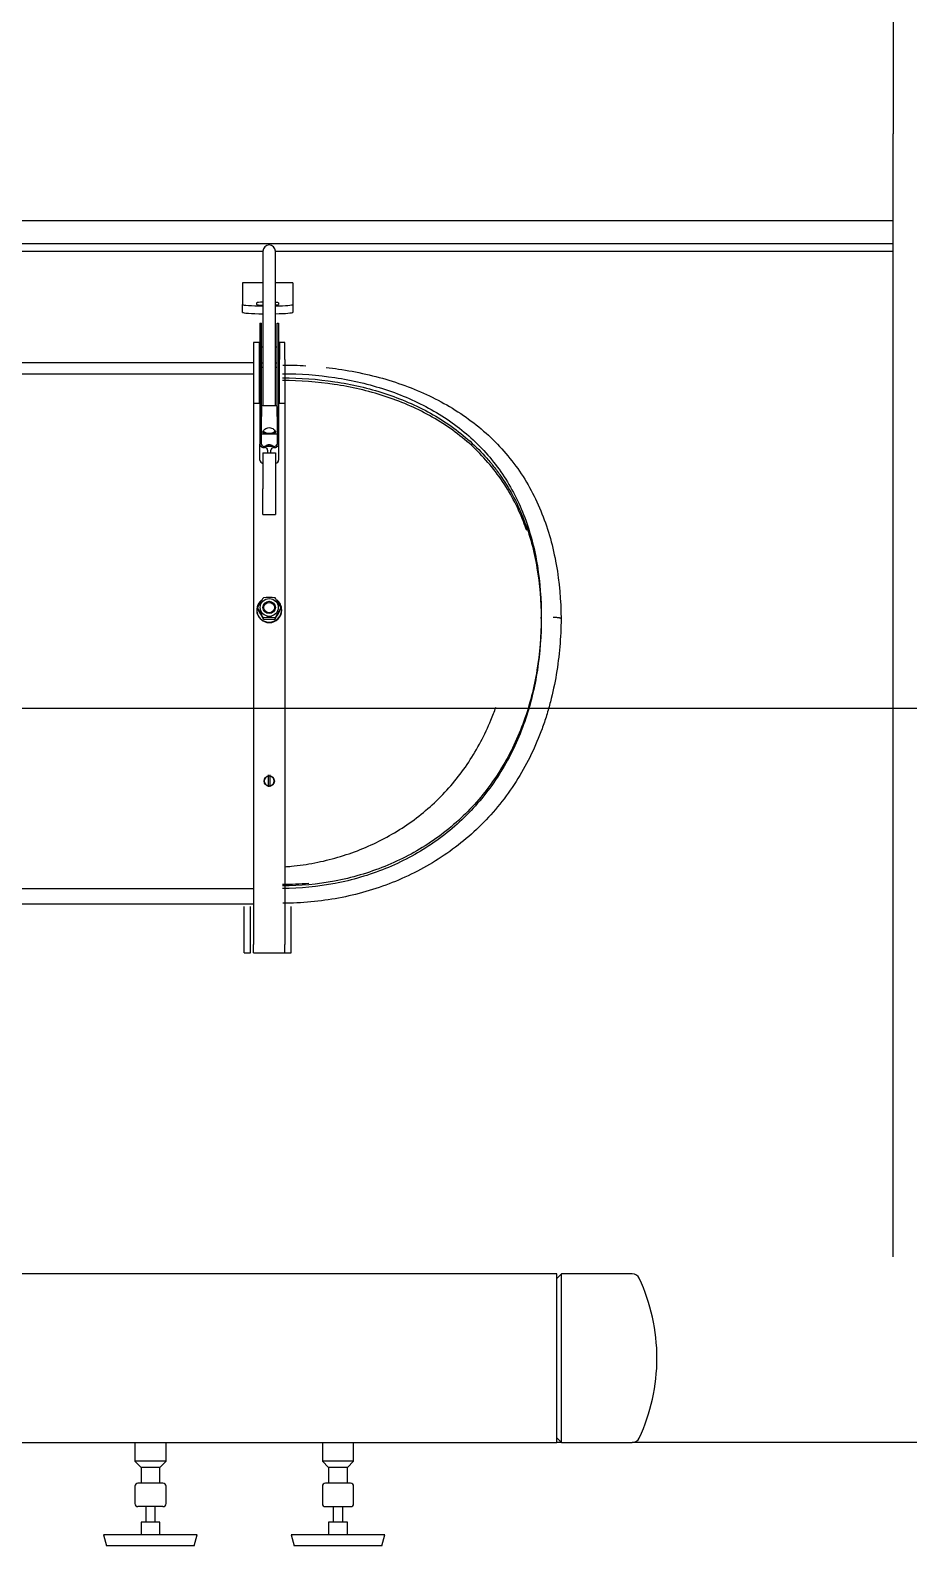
# Model space of a CAD drawing. Extents: x -681219 to -550379, y -242630 to -158199.
# Drawn here: x -626380 to -625652, y -173661 to -172405 of the extents above; entities that cross this region are included whole.
import ezdxf
from ezdxf.lldxf.tags import DXFTag

# ---------------------------------------------------------------- set-up
doc = ezdxf.new("R2010")
doc.units = 0
doc.header["$LTSCALE"] = 1000
doc.layers.get('0').update_dxf_attribs({"linetype": 'CONTINUOUS'})
for name, color, linetype in [('$TD_AUDIT_GENERATED_(27B4)', 7, 'CONTINUOUS'), ('$TD_AUDIT_GENERATED_(27CE)', 7, 'CONTINUOUS'), ('$TD_AUDIT_GENERATED_(3AA)', 7, 'CONTINUOUS'), ('$TD_AUDIT_GENERATED_(439)', 7, 'CONTINUOUS'), ('8_GB93', 7, 'CONTINUOUS'), ('8_GB97.1', 7, 'CONTINUOUS'), ('B1OS_截止阀DN20', 7, 'CONTINUOUS'), ('EA-451', 7, 'CONTINUOUS'), ('GBT_12459管帽DN100', 7, 'CONTINUOUS'), ('M8_GB6170', 7, 'CONTINUOUS'), ('M8×30_GB73', 7, 'CONTINUOUS'), ('M8×40\u3000GB902.1_A', 7, 'CONTINUOUS'), ('SPTZ00211499', 7, 'CONTINUOUS'), ('SPTZ011001322', 7, 'CONTINUOUS'), ('SPTZ0110017219', 7, 'CONTINUOUS'), ('SPTZ011001802', 7, 'CONTINUOUS'), ('SPTZ45_020101', 7, 'CONTINUOUS'), ('SPTZ45_020110', 7, 'CONTINUOUS')]:
    doc.layers.add(name, color=color, linetype=linetype)
tags = doc.linetypes.add('CENTER2', pattern=[28.575, 19.05, -3.175, 3.175, -3.175]).pattern_tags.tags
tags[10:11] = [DXFTag(74, 4), DXFTag(75, 0), DXFTag(340, '0'), DXFTag(46, 0.0), DXFTag(50, 0.0), DXFTag(44, 0.0), DXFTag(45, 0.0)]
tags[8:9] = [DXFTag(74, 4), DXFTag(75, 0), DXFTag(340, '0'), DXFTag(46, 0.0), DXFTag(50, 0.0), DXFTag(44, 0.0), DXFTag(45, 0.0)]
tags[6:7] = [DXFTag(74, 4), DXFTag(75, 0), DXFTag(340, '0'), DXFTag(46, 0.0), DXFTag(50, 0.0), DXFTag(44, 0.0), DXFTag(45, 0.0)]
tags[4:5] = [DXFTag(74, 4), DXFTag(75, 0), DXFTag(340, '0'), DXFTag(46, 0.0), DXFTag(50, 0.0), DXFTag(44, 0.0), DXFTag(45, 0.0)]

msp = doc.modelspace()

# ---------------------------------------------------------------- linework, layer by layer
at = {"layer": '$TD_AUDIT_GENERATED_(27B4)', "color": 7, "linetype": 'Continuous'}
for p, q in [((-626195.1705, -172680.2581), (-626493.2505, -172680.2581)), ((-626493.2505, -172689.3306), (-626195.1705, -172689.3306)), ((-625956.7, -172891.8458), (-625956.7, -172891.2102)), ((-626564.7922, -173116.2493), (-626195.1705, -173116.2493)), ((-626564.7922, -173129.1056), (-626195.1705, -173129.1056))]:
    msp.add_line(p, q, dxfattribs=at)
msp.add_ellipse((-626171.1879, -172891.6081), major_axis=(-214.4879, 0), ratio=0.302746428, start_param=3.129828713, end_param=3.141592654, dxfattribs=at)
for points, knots in [([(-626171.188, -172689.3306), (-626156.4371, -172689.3306), (-626141.9417, -172690.4207), (-626120.567, -172693.6782), (-626113.504, -172695.0376), (-626099.5054, -172698.34), (-626092.5838, -172700.2842), (-626072.4906, -172706.9012), (-626059.8206, -172712.3822), (-626041.9157, -172722.427), (-626036.1011, -172726.107), (-626025.0982, -172733.971), (-626019.889, -172738.1615), (-626010.0395, -172747.0799), (-626005.3993, -172751.8078), (-625996.6872, -172761.8351), (-625992.5959, -172767.1641), (-625981.3327, -172783.8717), (-625975.2569, -172795.7948), (-625968.0637, -172814.8733), (-625965.9832, -172821.4514), (-625962.4683, -172834.9376), (-625961.0512, -172841.7694), (-625957.7131, -172862.5224), (-625956.7, -172876.7), (-625956.7, -172891.2102)], [0, 0, 0, 0, 0.125, 0.125, 0.1875, 0.1875, 0.25, 0.25, 0.375, 0.375, 0.4375, 0.4375, 0.5, 0.5, 0.5625, 0.5625, 0.625, 0.625, 0.75, 0.75, 0.8125, 0.8125, 0.875, 0.875, 1, 1, 1, 1]), ([(-626171.188, -172692.7687), (-626156.5438, -172692.7687), (-626142.1188, -172693.8463), (-626120.8771, -172697.064), (-626113.8584, -172698.4066), (-626099.9483, -172701.6669), (-626093.0632, -172703.588), (-626073.0715, -172710.1267), (-626060.4598, -172715.5434), (-626042.6263, -172725.4685), (-626036.8325, -172729.1044), (-626025.8527, -172736.8822), (-626020.6498, -172741.0282), (-626010.8035, -172749.8552), (-626006.16, -172754.5362), (-625999.6142, -172761.9846), (-625997.5022, -172764.5387), (-625993.4195, -172769.7952), (-625991.4436, -172772.5059), (-625982.0364, -172786.2717), (-625975.9349, -172798.0437), (-625968.6713, -172816.8455), (-625966.5668, -172823.3041), (-625962.9693, -172836.6132), (-625961.4826, -172843.4602), (-625957.9765, -172864.0792), (-625956.8545, -172878.0961), (-625956.7148, -172892.3719)], [0, 0, 0, 0, 0.125, 0.125, 0.1875, 0.1875, 0.25, 0.25, 0.375, 0.375, 0.4375, 0.4375, 0.5, 0.5, 0.5625, 0.5625, 0.59375, 0.59375, 0.625, 0.625, 0.75, 0.75, 0.8125, 0.8125, 0.875, 0.875, 1, 1, 1, 1]), ([(-626135.0225, -172684.1574), (-626131.5784, -172684.5461), (-626128.1476, -172684.9912), (-626117.1605, -172686.6038), (-626109.656, -172687.9947), (-626094.7803, -172691.3736), (-626087.4106, -172693.3664), (-626066.0081, -172700.1525), (-626052.5, -172705.7777), (-626033.3844, -172716.0949), (-626027.1689, -172719.8767), (-626015.359, -172727.9906), (-626009.7613, -172732.3174), (-625993.8641, -172746.1411), (-625984.441, -172756.4904), (-625968.0635, -172779.7083), (-625961.4022, -172792.1558), (-625953.4513, -172812.1083), (-625951.1433, -172818.9735), (-625947.191, -172833.1464), (-625945.5715, -172840.3706), (-625941.7114, -172862.2842), (-625940.4441, -172877.2827), (-625940.2633, -172892.6623)], [0.0967796811, 0.0967796811, 0.0967796811, 0.0967796811, 0.125, 0.125, 0.1875, 0.1875, 0.25, 0.25, 0.375, 0.375, 0.4375, 0.4375, 0.5, 0.5, 0.625, 0.625, 0.75, 0.75, 0.8125, 0.8125, 0.875, 0.875, 1, 1, 1, 1]), ([(-625968.7352, -172819.527), (-625969.6237, -172816.9448), (-625970.5647, -172814.389), (-625974.0001, -172805.652), (-625976.7648, -172799.6041), (-625982.9963, -172787.8329), (-625986.4746, -172782.0995), (-625994.0498, -172771.1676), (-625998.1718, -172765.9321), (-626006.9303, -172756.0866), (-626011.5799, -172751.4542), (-626021.4159, -172742.731), (-626026.6023, -172738.6403), (-626037.5217, -172730.9757), (-626043.2909, -172727.3836), (-626061.1138, -172717.5445), (-626073.6852, -172712.1919), (-626093.5557, -172705.741), (-626100.3798, -172703.8496), (-626114.2373, -172700.6236), (-626121.2235, -172699.2969), (-626142.3495, -172696.1199), (-626156.6546, -172695.0607), (-626171.188, -172695.0607)], [0.2245344044, 0.2245344044, 0.2245344044, 0.2245344044, 0.25, 0.25, 0.3125, 0.3125, 0.375, 0.375, 0.4375, 0.4375, 0.5, 0.5, 0.5625, 0.5625, 0.625, 0.625, 0.75, 0.75, 0.8125, 0.8125, 0.875, 0.875, 1, 1, 1, 1]), ([(-625956.7, -172891.8458), (-625956.7, -172906.3562), (-625957.7128, -172920.8048), (-625961.0378, -172942.3415), (-625962.4483, -172949.4975), (-625965.9426, -172963.7541), (-625968.0319, -172970.852), (-625975.223, -172991.5169), (-625981.2801, -173004.6397), (-625992.4331, -173023.2886), (-625996.5275, -173029.3693), (-626005.2849, -173040.9396), (-626009.9408, -173046.4314), (-626019.8002, -173056.8508), (-626025.0037, -173061.7784), (-626035.9656, -173071.0771), (-626041.7578, -173075.47), (-626059.7383, -173087.63), (-626072.4358, -173094.3551), (-626092.5216, -173102.5265), (-626099.4197, -173104.9361), (-626113.4475, -173109.0652), (-626120.523, -173110.772), (-626141.9284, -173114.8693), (-626156.4356, -173116.2493), (-626171.188, -173116.2493)], [0, 0, 0, 0, 0.125, 0.125, 0.1875, 0.1875, 0.25, 0.25, 0.375, 0.375, 0.4375, 0.4375, 0.5, 0.5, 0.5625, 0.5625, 0.625, 0.625, 0.75, 0.75, 0.8125, 0.8125, 0.875, 0.875, 1, 1, 1, 1]), ([(-625956.7148, -172892.3719), (-625956.8553, -172906.7302), (-625957.9903, -172921.0445), (-625961.4866, -172942.4058), (-625962.9522, -172949.5078), (-625966.5562, -172963.6651), (-625968.6855, -172970.6682), (-625975.9861, -172991.0872), (-625982.0977, -173004.0592), (-625993.3117, -173022.497), (-625997.4239, -173028.5102), (-626006.197, -173039.9369), (-626010.8545, -173045.3583), (-626020.7045, -173055.64), (-626025.8968, -173060.5004), (-626036.8227, -173069.6684), (-626042.5832, -173073.9937), (-626060.5205, -173086.0066), (-626073.1599, -173092.6359), (-626093.1085, -173100.681), (-626099.9242, -173103.0434), (-626113.898, -173107.1238), (-626120.9413, -173108.8082), (-626142.2165, -173112.8445), (-626156.6001, -173114.1945), (-626171.188, -173114.1945)], [0, 0, 0, 0, 0.125, 0.125, 0.1875, 0.1875, 0.25, 0.25, 0.375, 0.375, 0.4375, 0.4375, 0.5, 0.5, 0.5625, 0.5625, 0.625, 0.625, 0.75, 0.75, 0.8125, 0.8125, 0.875, 0.875, 1, 1, 1, 1]), ([(-625940.2633, -172892.6623), (-625940.444, -172908.1069), (-625941.7105, -172923.4623), (-625945.5473, -172946.3108), (-625947.1503, -172953.896), (-625950.0958, -172965.219), (-625951.1717, -172968.9947), (-625953.4877, -172976.4424), (-625954.7292, -172980.121), (-625961.3573, -172998.2879), (-625967.9985, -173012.102), (-625980.1451, -173031.6952), (-625984.5909, -173038.0724), (-625994.0459, -173050.161), (-625999.0632, -173055.8958), (-626009.6713, -173066.7714), (-626015.262, -173071.912), (-626027.0254, -173081.6078), (-626033.2359, -173086.1858), (-626052.4254, -173098.8107), (-626065.9607, -173105.7942), (-626087.3567, -173114.2773), (-626094.7093, -173116.7801), (-626109.6097, -173121.0558), (-626117.1247, -173122.8238), (-626139.8583, -173127.0683), (-626155.2639, -173128.4985), (-626170.9288, -173128.4985)], [0, 0, 0, 0, 0.125, 0.125, 0.1875, 0.1875, 0.21875, 0.21875, 0.25, 0.25, 0.375, 0.375, 0.4375, 0.4375, 0.5, 0.5, 0.5625, 0.5625, 0.625, 0.625, 0.75, 0.75, 0.8125, 0.8125, 0.875, 0.875, 1, 1, 1, 1]), ([(-625940.2633, -172892.6623), (-625940.2599, -172892.5876), (-625940.2989, -172892.5141), (-625940.4184, -172892.4056), (-625940.4686, -172892.3697), (-625940.5898, -172892.2986), (-625940.6612, -172892.2632), (-625940.9026, -172892.1603), (-625941.1004, -172892.0951), (-625941.5691, -172891.9718), (-625941.8424, -172891.9134), (-625942.4403, -172891.8087), (-625942.767, -172891.7617), (-625943.4774, -172891.6785), (-625943.8553, -172891.6433), (-625944.6377, -172891.5865), (-625945.0477, -172891.5647), (-625945.6784, -172891.5427), (-625945.89, -172891.5372), (-625946.3157, -172891.5299), (-625946.5315, -172891.528), (-625946.7435, -172891.528)], [0, 0, 0, 0, 0.125, 0.125, 0.1875, 0.1875, 0.25, 0.25, 0.375, 0.375, 0.5, 0.5, 0.625, 0.625, 0.75, 0.75, 0.875, 0.875, 0.9375, 0.9375, 1, 1, 1, 1]), ([(-626171.188, -173112.8246), (-626163.9148, -173112.8246), (-626156.6692, -173112.4841), (-626149.4729, -173111.8112), (-626149.4414, -173111.8082), (-626149.41, -173111.8053)], [0, 0, 0, 0, 0.0625, 0.0625, 0.06277457493, 0.06277457493, 0.06277457493, 0.06277457493])]:
    msp.add_open_spline(points, degree=3, knots=knots, dxfattribs=at)
msp.add_open_spline([(-626170.9288, -172682.1561), (-626164.495, -172682.1561), (-626158.1065, -172682.3442), (-626151.7624, -172682.7198)], degree=3, dxfattribs=at)
at = {"layer": '$TD_AUDIT_GENERATED_(27CE)', "color": 7, "linetype": 'Continuous'}
for p, q in [((-626189.9865, -172684.3147), (-626190.6345, -172684.3147)), ((-626187.3945, -172684.3147), (-626188.6905, -172684.3147)), ((-626175.7305, -172684.3147), (-626177.0265, -172684.3147)), ((-626173.7865, -172684.3147), (-626174.4345, -172684.3147)), ((-626195.1705, -172714.0382), (-626195.1705, -173162.8657)), ((-626169.2505, -172714.0382), (-626169.2505, -173162.8657)), ((-626195.1705, -173169.6985), (-626195.1705, -173162.8657)), ((-626195.1705, -173169.6985), (-626169.2505, -173169.6985)), ((-626169.2505, -173169.6985), (-626169.2505, -173162.8657))]:
    msp.add_line(p, q, dxfattribs=at)
msp.add_circle((-626182.2105, -173027.1639), 4.2785, dxfattribs=at)
for points, knots in [([(-626182.2105, -172748.3267), (-626183.3487, -172748.3267), (-626184.4618, -172748.7327), (-626185.3331, -172749.4919), (-626185.4067, -172749.5614), (-626185.4771, -172749.6333)], [0, 0, 0, 0, 0.125, 0.125, 0.1370573293, 0.1370573293, 0.1370573293, 0.1370573293]), ([(-626178.9157, -172749.662), (-626178.994, -172749.5806), (-626179.0762, -172749.5021), (-626179.9571, -172748.7336), (-626181.0722, -172748.3267), (-626182.2105, -172748.3267)], [0.8614531723, 0.8614531723, 0.8614531723, 0.8614531723, 0.875, 0.875, 1, 1, 1, 1])]:
    msp.add_open_spline(points, degree=3, knots=knots, dxfattribs=at)
at = {"layer": '$TD_AUDIT_GENERATED_(3AA)', "color": 7, "linetype": 'Continuous'}
for p, q in [((-626202.9465, -173145.3111), (-626202.9465, -173131.2499)), ((-626197.7625, -173145.3111), (-626197.7625, -173131.2499)), ((-626164.0665, -173145.3111), (-626164.0665, -173131.2499)), ((-626202.9465, -173169.6985), (-626202.9465, -173145.3111)), ((-626197.7625, -173169.6985), (-626197.7625, -173145.3111)), ((-626164.0665, -173169.6985), (-626164.0665, -173145.3111)), ((-626202.9465, -173169.6985), (-626197.7625, -173169.6985)), ((-626169.2505, -173169.6985), (-626169.2505, -173162.8657)), ((-626169.2505, -173169.6985), (-626164.0665, -173169.6985))]:
    msp.add_line(p, q, dxfattribs=at)
at = {"layer": '$TD_AUDIT_GENERATED_(439)', "color": 7, "linetype": 'Continuous'}
for p, q in [((-626204.2425, -172613.9004), (-626204.2425, -172628.2903)), ((-626187.3945, -172613.9004), (-626204.2425, -172613.9004)), ((-626162.7705, -172613.9004), (-626177.0265, -172613.9004)), ((-626162.7705, -172613.9004), (-626162.7705, -172628.2903)), ((-626204.2425, -172628.2903), (-626204.2425, -172629.6548)), ((-626204.2425, -172629.6548), (-626204.2425, -172632.0146)), ((-626192.5785, -172632.0146), (-626192.5785, -172630.5515)), ((-626174.4345, -172630.5515), (-626174.4345, -172632.0146)), ((-626162.7705, -172628.2903), (-626162.7705, -172629.6548)), ((-626162.7705, -172629.6548), (-626162.7705, -172632.0146)), ((-626204.2425, -172638.4843), (-626204.2425, -172632.0146)), ((-626162.7705, -172632.0146), (-626162.7705, -172638.4843))]:
    msp.add_line(p, q, dxfattribs=at)
for centre, major_axis, start_param, end_param in [((-626183.5065, -172630.5515), (-9.072, 0), 5.155300024, 6.283185307), ((-626183.5065, -172630.5515), (-9.072, 0), 3.141592654, 3.916786027), ((-626183.5065, -172632.0146), (-20.736, 0), 0, 1.382179941), ((-626183.5065, -172638.4843), (20.736, 0), 3.141592654, 4.523772594), ((-626183.5065, -172632.0146), (9.072, 0), 3.141592654, 4.269477936), ((-626183.5065, -172632.0146), (-20.736, 0), 1.888620031, 3.141592654), ((-626183.5065, -172632.0146), (9.072, 0), 5.507991934, 6.283185307), ((-626183.5065, -172638.4843), (20.736, 0), 5.030212684, 6.283185307)]:
    msp.add_ellipse(centre, major_axis=major_axis, ratio=0.056445113, start_param=start_param, end_param=end_param, dxfattribs=at)
at = {"linetype": 'CENTER2', "ltscale": 20}
msp.add_line((-627628.6761, -172966.6904), (-621930.9303, -172966.6904), dxfattribs=at)
at = {"layer": '8_GB93', "color": 7, "linetype": 'Continuous'}
msp.add_ellipse((-626182.2105, -172885.2042), major_axis=(7.9704, 0), ratio=0.984807753, start_param=4.617695587, end_param=4.805316335, dxfattribs=at)
at = {"layer": '8_GB97.1', "color": 7, "linetype": 'Continuous'}
for p, q in [((-626192.5785, -172885.2042), (-626192.5785, -172885.5642)), ((-626171.8425, -172885.5642), (-626171.8425, -172885.2042))]:
    msp.add_line(p, q, dxfattribs=at)
for centre, start_param, end_param in [((-626182.2105, -172885.2042), 2.219318371, 6.283185307), ((-626182.2105, -172885.2042), 0, 0.930279825), ((-626182.2105, -172885.5642), 3.141592654, 6.283185307)]:
    msp.add_ellipse(centre, major_axis=(10.368, 0), ratio=0.984807753, start_param=start_param, end_param=end_param, dxfattribs=at)
at = {"layer": 'B1OS_截止阀DN20', "color": 7, "linetype": 'Continuous'}
for p, q in [((-626293.6665, -173575.8104), (-626293.6665, -173591.3624)), ((-626267.7465, -173591.3624), (-626267.7465, -173575.8104)), ((-626138.1465, -173575.8104), (-626138.1465, -173591.3624)), ((-626112.2265, -173591.3624), (-626112.2265, -173575.8104)), ((-626267.7465, -173591.3624), (-626293.6665, -173591.3624)), ((-626293.6665, -173591.3624), (-626288.4825, -173596.5464)), ((-626272.9305, -173596.5464), (-626288.4825, -173596.5464)), ((-626288.4825, -173596.5464), (-626288.4825, -173609.5064)), ((-626272.9305, -173596.5464), (-626267.7465, -173591.3624)), ((-626272.9305, -173609.5064), (-626272.9305, -173596.5464)), ((-626112.2265, -173591.3624), (-626138.1465, -173591.3624)), ((-626138.1465, -173591.3624), (-626132.9625, -173596.5464)), ((-626117.4105, -173596.5464), (-626132.9625, -173596.5464)), ((-626132.9625, -173596.5464), (-626132.9625, -173609.5064)), ((-626117.4105, -173596.5464), (-626112.2265, -173591.3624)), ((-626117.4105, -173609.5064), (-626117.4105, -173596.5464)), ((-626270.3385, -173609.5064), (-626291.0745, -173609.5064)), ((-626114.8185, -173609.5064), (-626135.5545, -173609.5064)), ((-626293.6665, -173612.0984), (-626293.6665, -173626.3544)), ((-626267.7465, -173626.3544), (-626267.7465, -173612.0984)), ((-626138.1465, -173612.0984), (-626138.1465, -173626.3544)), ((-626112.2265, -173626.3544), (-626112.2265, -173612.0984)), ((-626270.3385, -173628.9464), (-626291.0745, -173628.9464)), ((-626284.5945, -173628.9464), (-626284.5945, -173641.9064)), ((-626276.8185, -173641.9064), (-626276.8185, -173628.9464)), ((-626135.5545, -173628.9464), (-626114.8185, -173628.9464)), ((-626129.0745, -173628.9464), (-626129.0745, -173641.9064)), ((-626121.2985, -173641.9064), (-626121.2985, -173628.9464)), ((-626272.9305, -173641.9064), (-626288.4825, -173641.9064)), ((-626288.4825, -173641.9064), (-626288.4825, -173652.2744)), ((-626272.9305, -173652.2744), (-626272.9305, -173641.9064)), ((-626117.4105, -173641.9064), (-626132.9625, -173641.9064)), ((-626132.9625, -173641.9064), (-626132.9625, -173652.2744)), ((-626117.4105, -173652.2744), (-626117.4105, -173641.9064)), ((-626241.8265, -173652.2744), (-626319.5865, -173652.2744)), ((-626319.5865, -173652.2744), (-626316.9945, -173661.3464)), ((-626244.4185, -173661.3464), (-626316.9945, -173661.3464)), ((-626244.4185, -173661.3464), (-626241.8265, -173652.2744)), ((-626086.3065, -173652.2744), (-626164.0665, -173652.2744)), ((-626164.0665, -173652.2744), (-626161.4745, -173661.3464)), ((-626088.8985, -173661.3464), (-626161.4745, -173661.3464)), ((-626088.8985, -173661.3464), (-626086.3065, -173652.2744))]:
    msp.add_line(p, q, dxfattribs=at)
for centre, start, end in [((-626291.0745, -173612.0984), 90, 180), ((-626270.3385, -173612.0984), 0, 90), ((-626135.5545, -173612.0984), 90, 180), ((-626114.8185, -173612.0984), 0, 90), ((-626291.0745, -173626.3544), 180, 270), ((-626270.3385, -173626.3544), 270, 0), ((-626135.5545, -173626.3544), 180, 270), ((-626114.8185, -173626.3544), 270, 0)]:
    msp.add_arc(centre, 2.592, start, end, dxfattribs=at)
at = {"layer": 'EA-451', "color": 7, "linetype": 'Continuous'}
for p, q in [((-626187.3945, -172587.7834), (-626187.3945, -172590.1613)), ((-626187.3945, -172590.1613), (-626187.3945, -172635.1719)), ((-626177.0265, -172590.1613), (-626177.0265, -172587.7834)), ((-626177.0265, -172635.1719), (-626177.0265, -172590.1613)), ((-626187.3945, -172635.1719), (-626187.3945, -172639.4577)), ((-626187.3945, -172639.4577), (-626187.3945, -172715.8767)), ((-626177.0265, -172639.4577), (-626177.0265, -172635.1719)), ((-626177.0265, -172715.8767), (-626177.0265, -172639.4577)), ((-626189.9865, -172647.4096), (-626189.9865, -172747.6817)), ((-626189.9865, -172647.4096), (-626188.6905, -172647.4096)), ((-626188.6905, -172716.7829), (-626188.6905, -172647.4096)), ((-626175.7305, -172716.7829), (-626175.7305, -172647.4096)), ((-626175.7305, -172647.4096), (-626174.4345, -172647.4096)), ((-626174.4345, -172647.4096), (-626174.4345, -172747.6817)), ((-626195.1705, -172663.5619), (-626195.1705, -172677.4759)), ((-626190.6345, -172663.5619), (-626195.1705, -172663.5619)), ((-626190.6345, -172663.5619), (-626190.6345, -172677.4759)), ((-626189.9865, -172667.4499), (-626190.6345, -172667.4499)), ((-626187.3945, -172667.4499), (-626188.6905, -172667.4499)), ((-626175.7305, -172667.4499), (-626177.0265, -172667.4499)), ((-626173.7865, -172667.4499), (-626174.4345, -172667.4499)), ((-626173.7865, -172663.5619), (-626173.7865, -172677.4759)), ((-626169.2505, -172663.5619), (-626173.7865, -172663.5619)), ((-626169.2505, -172677.4759), (-626169.2505, -172663.5619)), ((-626195.1705, -172677.4759), (-626195.1705, -172714.0382)), ((-626190.6345, -172677.4759), (-626190.6345, -172714.0382)), ((-626190.6345, -172680.4099), (-626189.9865, -172680.4099)), ((-626188.6905, -172680.4099), (-626187.3945, -172680.4099)), ((-626177.0265, -172680.4099), (-626175.7305, -172680.4099)), ((-626174.4345, -172680.4099), (-626173.7865, -172680.4099)), ((-626173.7865, -172714.0382), (-626173.7865, -172677.4759)), ((-626169.2505, -172677.4759), (-626169.2505, -172714.0382)), ((-626190.6345, -172714.0382), (-626195.1705, -172714.0382)), ((-626189.3385, -172724.9697), (-626189.3385, -172716.7829)), ((-626188.6905, -172716.7829), (-626189.3385, -172716.7829)), ((-626175.7305, -172715.8767), (-626188.6905, -172715.8767)), ((-626188.6905, -172724.9697), (-626188.6905, -172716.7829)), ((-626188.6905, -172716.7829), (-626188.6905, -172724.9697)), ((-626175.7305, -172716.7829), (-626175.7305, -172724.9697)), ((-626175.7305, -172724.9697), (-626175.7305, -172716.7829)), ((-626175.7305, -172716.7829), (-626175.0825, -172716.7829)), ((-626175.0825, -172716.7829), (-626175.0825, -172724.9697)), ((-626169.2505, -172714.0382), (-626173.7865, -172714.0382)), ((-626189.3385, -172724.9697), (-626188.6905, -172724.9697)), ((-626188.6905, -172747.6817), (-626188.6905, -172724.9697)), ((-626175.7305, -172724.9697), (-626175.7305, -172747.6817)), ((-626175.7305, -172724.9697), (-626175.0825, -172724.9697)), ((-626188.6905, -172739.2047), (-626175.7305, -172739.2047)), ((-626189.9865, -172761.0106), (-626189.9865, -172747.6817)), ((-626187.3945, -172754.9508), (-626177.0265, -172754.9508)), ((-626187.3945, -172754.9508), (-626187.3945, -172784.7346)), ((-626178.3225, -172749.6673), (-626186.0985, -172749.6673)), ((-626183.5065, -172752.6457), (-626183.5065, -172754.9508)), ((-626180.9145, -172754.9508), (-626180.9145, -172752.6457)), ((-626177.0265, -172754.9508), (-626177.0265, -172784.7346)), ((-626174.4345, -172747.6817), (-626174.4345, -172761.0106)), ((-626187.3945, -172806.0251), (-626187.3945, -172784.7346)), ((-626177.0265, -172784.7346), (-626177.0265, -172806.0251)), ((-626187.3945, -172806.0251), (-626177.0265, -172806.0251))]:
    msp.add_line(p, q, dxfattribs=at)
msp.add_arc((-626182.2105, -172587.7834), 5.184, 0, 180, dxfattribs=at)
for centre, major_axis, ratio, start_param, end_param in [((-626182.2105, -172736.1958), (5.184, 0), 0.496653078, 3.393623489, 6.02648999), ((-626186.0985, -172747.6817), (-3.888, 0), 0.766044443, 0, 1.570796327), ((-626186.0985, -172747.6817), (2.592, 0), 0.766044443, 3.141592654, 4.71238898), ((-626186.0985, -172752.6457), (-2.592, 0), 0.766044443, 3.141592654, 4.71238898), ((-626178.3225, -172752.6457), (-2.592, 0), 0.766044443, 4.71238898, 6.283185307), ((-626178.3225, -172747.6817), (-3.888, 0), 0.766044443, 1.570796327, 3.141592654), ((-626178.3225, -172747.6817), (2.592, 0), 0.766044443, 4.71238898, 6.283185307), ((-626186.0985, -172761.0106), (3.888, 0), 0.766044443, 3.141592654, 4.372552071), ((-626178.3225, -172761.0106), (3.888, 0), 0.766044443, 5.05222589, 6.283185307)]:
    msp.add_ellipse(centre, major_axis=major_axis, ratio=ratio, start_param=start_param, end_param=end_param, dxfattribs=at)
msp.add_open_spline([(-626182.2105, -172734.035), (-626183.5996, -172734.035), (-626184.9305, -172734.5904), (-626186.8172, -172736.068), (-626187.3922, -172736.9772), (-626187.3968, -172738.3432), (-626186.8221, -172738.7738), (-626184.9328, -172739.1698), (-626183.6032, -172739.1843), (-626180.8242, -172739.1844), (-626179.4922, -172739.1698), (-626177.6042, -172738.7759), (-626177.0288, -172738.3503), (-626177.0242, -172736.9873), (-626177.5993, -172736.0724), (-626179.4899, -172734.59), (-626180.8214, -172734.035), (-626182.2105, -172734.035)], degree=3, knots=[0, 0, 0, 0, 0.125, 0.125, 0.25, 0.25, 0.375, 0.375, 0.5, 0.5, 0.625, 0.625, 0.75, 0.75, 0.875, 0.875, 1, 1, 1, 1], dxfattribs=at)
at = {"layer": 'GBT_12459管帽DN100', "color": 7, "linetype": 'Continuous'}
for p, q in [((-625939.8585, -173435.8424), (-625943.7465, -173439.7304)), ((-625939.8585, -173575.8104), (-625939.8585, -173435.8424)), ((-625881.3535, -173435.8424), (-625939.8585, -173435.8424)), ((-625943.7465, -173571.9224), (-625939.8585, -173575.8104)), ((-625939.8585, -173575.8104), (-625881.3535, -173575.8104))]:
    msp.add_line(p, q, dxfattribs=at)
for centre, radius, start, end in [((-625881.3535, -173442.3224), 6.48, 24.9870744, 90), ((-626017.6185, -173505.8264), 156.816, 0, 24.9870744), ((-626017.6185, -173505.8264), 156.816, 335.0129256, 0), ((-625881.3535, -173569.3304), 6.48, 270, 335.0129256)]:
    msp.add_arc(centre, radius, start, end, dxfattribs=at)
at = {"layer": 'M8_GB6170', "color": 7, "linetype": 'Continuous'}
for p, q in [((-626191.938, -172884.5099), (-626191.938, -172883.4229)), ((-626187.0742, -172892.806), (-626187.0742, -172891.7189)), ((-626177.3467, -172892.806), (-626177.3467, -172891.7189)), ((-626172.483, -172884.5099), (-626172.483, -172883.4229))]:
    msp.add_line(p, q, dxfattribs=at)
for centre, radius, start, end in [((-626038.3496, -172967.8937), 175.2846, 148.0461653, 151.1899871), ((-626182.2105, -172966.3034), 91.3062, 86.9464962, 93.0535038), ((-626327.2668, -172968.5946), 176.6698, 28.822341, 31.9415066), ((-626340.661, -172976.1893), 175.283, 28.8101342, 31.953972), ((-626038.3496, -172800.0391), 175.2846, 208.8100129, 211.9538347), ((-626182.2105, -172982.8954), 91.3062, 86.9464962, 93.0535038), ((-626182.2105, -172801.6294), 91.3062, 266.9464962, 273.0535038), ((-626022.5652, -172976.8898), 176.6675, 148.0583493, 151.1775445), ((-626327.2668, -172799.3382), 176.6698, 328.0584934, 331.177659)]:
    msp.add_arc(centre, radius, start, end, dxfattribs=at)
for major_axis in [(-7.5168, 0), (5.184, 0)]:
    msp.add_ellipse((-626182.2105, -172883.2012), major_axis=major_axis, ratio=0.984807753, dxfattribs=at)
at = {"layer": 'M8×30_GB73', "color": 7, "linetype": 'Continuous'}
for p, q in [((-626182.9881, -172748.5206), (-626182.9881, -172749.6673)), ((-626181.4329, -172749.6673), (-626181.4329, -172748.5206)), ((-626182.9881, -173021.9373), (-626182.9881, -173023.1383)), ((-626182.9881, -173023.1383), (-626182.9881, -173031.1853)), ((-626182.9881, -173031.1853), (-626182.9881, -173032.0618)), ((-626181.4329, -173023.1383), (-626181.4329, -173021.9373)), ((-626181.4329, -173031.1853), (-626181.4329, -173023.1383)), ((-626181.4329, -173032.0618), (-626181.4329, -173031.1853))]:
    msp.add_line(p, q, dxfattribs=at)
for centre, major_axis, ratio, start_param, end_param in [((-626182.2105, -172752.0835), (4.1472, 0), 0.874619707, 1.759412713, 2.412611075), ((-626182.2105, -172752.0835), (-4.1472, 0), 0.874619707, 3.870574232, 4.523772594), ((-626182.2105, -173027.1618), (4.1472, 0), 0.987688341, 1.759412713, 4.523772594), ((-626182.2105, -173027.1618), (-4.1472, 0), 0.987688341, 1.759412713, 4.523772594)]:
    msp.add_ellipse(centre, major_axis=major_axis, ratio=ratio, start_param=start_param, end_param=end_param, dxfattribs=at)
at = {"layer": 'M8×40\u3000GB902.1_A', "color": 7, "linetype": 'Continuous'}
msp.add_ellipse((-626182.2105, -172883.4488), major_axis=(5.184, 0), ratio=0.984807753, start_param=0.02437601, end_param=3.117215974, dxfattribs=at)
msp.add_ellipse((-626182.2105, -172883.3138), major_axis=(-4.4063, 0), ratio=0.984807753, dxfattribs=at)
at = {"layer": 'SPTZ00211499', "color": 7, "linetype": 'Continuous'}
for p, q in [((-625943.7465, -173435.8424), (-626766.7065, -173435.8424)), ((-625943.7465, -173575.8104), (-625943.7465, -173435.8424)), ((-626766.7065, -173575.8104), (-625943.7465, -173575.8104))]:
    msp.add_line(p, q, dxfattribs=at)
at = {"layer": 'SPTZ011001322', "color": 7, "linetype": 'Continuous'}
for p, q in [((-625665.1065, -172377.0104), (-625665.1065, -172490.4559)), ((-626442.7065, -172562.3384), (-625665.1065, -172562.3384))]:
    msp.add_line(p, q, dxfattribs=at)
at = {"layer": 'SPTZ0110017219', "color": 7, "linetype": 'Continuous'}
for p, q in [((-625939.8585, -173575.8104), (-625943.7465, -173575.8104)), ((-622829.4585, -173575.8104), (-625881.3535, -173575.8104))]:
    msp.add_line(p, q, dxfattribs=at)
at = {"layer": 'SPTZ011001802', "color": 7, "linetype": 'Continuous'}
msp.add_open_spline([(-626169.1817, -173098.276), (-626167.4067, -173098.151), (-626165.6336, -173098.003), (-626157.3393, -173097.2029), (-626150.8495, -173096.2642), (-626137.9951, -173093.7854), (-626131.6304, -173092.2454), (-626119.0839, -173088.5793), (-626112.902, -173086.4533), (-626100.7785, -173081.6288), (-626094.8369, -173078.9304), (-626083.2514, -173072.9744), (-626077.6076, -173069.7168), (-626061.2091, -173059.1257), (-626050.9875, -173050.9726), (-626037.0663, -173037.2026), (-626032.6683, -173032.3632), (-626024.3808, -173022.2408), (-626020.4913, -173016.9578), (-626013.2447, -173006.0081), (-626009.8876, -173000.3415), (-626003.7296, -172988.6892), (-626000.9287, -172982.7035), (-625996.968, -172973.0644), (-625995.6148, -172969.4942), (-625994.3607, -172965.8894)], degree=3, knots=[0.0227681203, 0.0227681203, 0.0227681203, 0.0227681203, 0.03125, 0.03125, 0.0625, 0.0625, 0.09375, 0.09375, 0.125, 0.125, 0.15625, 0.15625, 0.1875, 0.1875, 0.25, 0.25, 0.28125, 0.28125, 0.3125, 0.3125, 0.34375, 0.34375, 0.375, 0.375, 0.3930448613, 0.3930448613, 0.3930448613, 0.3930448613], dxfattribs=at)
at = {"layer": 'SPTZ45_020101', "color": 7, "linetype": 'Continuous'}
for p, q in [((-625665.1065, -172511.6804), (-625665.1065, -172490.4559)), ((-625665.1065, -173421.7004), (-625665.1065, -172511.6804))]:
    msp.add_line(p, q, dxfattribs=at)
at = {"layer": 'SPTZ45_020110', "color": 7, "linetype": 'Continuous'}
for p, q in [((-626529.1008, -172581.3316), (-625665.1065, -172581.3316)), ((-626522.4105, -172587.6865), (-626187.3936, -172587.6865)), ((-626177.0274, -172587.6865), (-625665.1065, -172587.6865))]:
    msp.add_line(p, q, dxfattribs=at)

doc.saveas('drawing.dxf')
